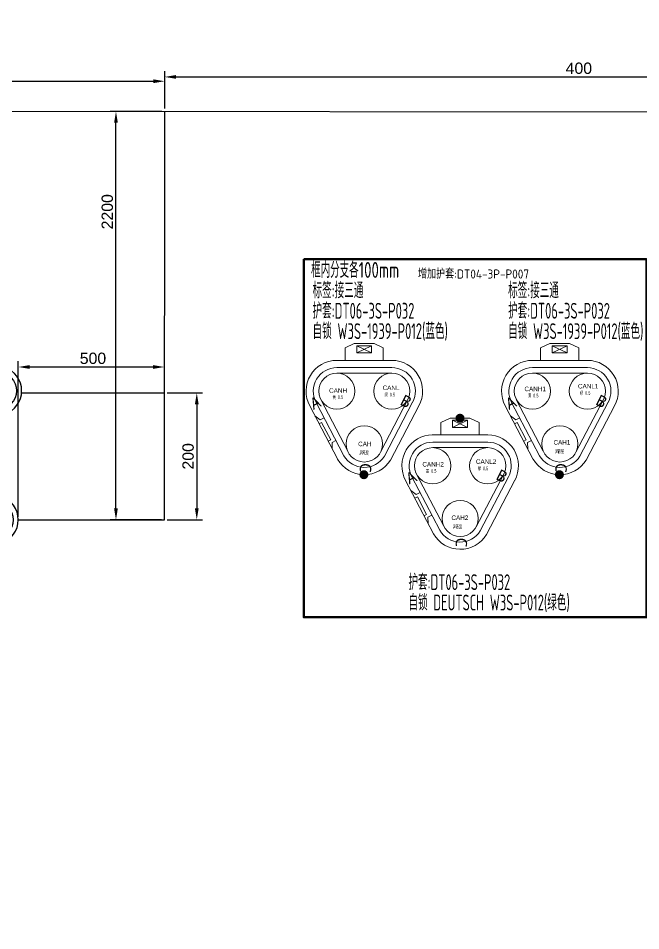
# Model space of a CAD drawing. Header units: millimetres. Extents: x 1638 to 3450, y 1129 to 2069.
# Drawn here: x 2324.8 to 2462.2, y 1544.9 to 1746.2 of the extents above; entities that cross this region are included whole.
import ezdxf

# ---------------------------------------------------------------- set-up
doc = ezdxf.new("R2010")
doc.units = ezdxf.units.MM
for name, color, linetype, lineweight in [('1轮廓实线层', 7, 'Continuous', 50), ('AM60', 3, 'Continuous', 25), ('AM_6', 3, 'Continuous', 25), ('护套层', 3, 'Continuous', 0)]:
    doc.layers.add(name, color=color, linetype=linetype, lineweight=lineweight)
doc.layers.add('孔名层', color=1, linetype='Continuous')
doc.layers.add('线色线径', color=1, linetype='Continuous')
doc.styles.add('FST', font='', dxfattribs={"width": 0.67})
doc.styles.add('ISO Proportional', font='isocp.shx', dxfattribs={"bigfont": 'gbcbig.shx'})
doc.styles.get("Standard").update_dxf_attribs({"font": 'arial.ttf'})
doc.styles.add('TH_GBDIM', font='gbenor.shx', dxfattribs={"width": 0.8, "bigfont": 'gbcbig.shx'})
doc.styles.add('孔名字体', font='', dxfattribs={"height": 5, "bigfont": 'gbcbig.shx'})
doc.styles.add('技术要求及剖视用', font='gbenor.shx', dxfattribs={"width": 0.7, "bigfont": 'gbcbig.shx'})
doc.styles.get('FST').set_extended_font_data('FangSong_GB2312')
doc.styles.get('孔名字体').set_extended_font_data('Microsoft YaHei')
doc.dimstyles.new('ISO-25', dxfattribs={"dimtxt": 2.5, "dimasz": 2.5, "dimexe": 1.25, "dimexo": 0.625, "dimtad": 1, "dimtxsty": 'Standard', "dimcen": 2.5, "dimadec": 0, "dimazin": 0, "dimtfac": 1, "dimtmove": 0, "dimatfit": 3, "dimfxl": 1, "dimarcsym": 0})

# ---------------------------------------------------------------- blocks, each defined once
blk = doc.blocks.new('*D183')
at = {"color": 0, "lineweight": -2, "transparency": 16777216}
for p, q in [((3145.57, 1863.93), (3137.67, 1863.93)), ((3138.92, 1861.43), (3138.92, 1835.52)), ((3145.57, 1833.02), (3137.67, 1833.02)), ((2201.6, 1726.63), (2201.6, 1733.61)), ((2357.08, 1726.32), (2357.08, 1733.61)), ((2204.1, 1732.36), (2354.58, 1732.36))]:
    blk.add_line(p, q, dxfattribs=at)
at = {"color": 0, "transparency": 16777216}
for points in [[(3138.5, 1861.43), (3139.34, 1861.43), (3138.92, 1863.93)], [(3138.5, 1835.52), (3139.34, 1835.52), (3138.92, 1833.02)], [(2204.1, 1732.77), (2204.1, 1731.94), (2201.6, 1732.36)], [(2354.58, 1732.77), (2354.58, 1731.94), (2357.08, 1732.36)]]:
    blk.add_solid(points, dxfattribs=at)
at = {"layer": 'Defpoints', "color": 0, "transparency": 16777216}
for p in [(3146.2, 1863.93), (3138.92, 1833.02), (3146.2, 1833.02), (2357.08, 1732.36), (2201.6, 1726), (2357.08, 1725.69)]:
    blk.add_point(p, dxfattribs=at)
at = {"color": 3, "transparency": 16777216, "insert": (3137.02, 1848.47), "char_height": 2.5, "attachment_point": 5, "rotation": 90}
blk.add_mtext('500', dxfattribs=at)
at = {"color": 3, "transparency": 16777216, "insert": (2265.43, 1734.26), "char_height": 2.5, "attachment_point": 5}
blk.add_mtext('600', dxfattribs=at)
blk = doc.blocks.new('DT06-3S-P032-Out21521105156')
for p, q in [((-29.33, -14.82), (-27.31, -13.9)), ((-27.31, -13.9), (-22.94, -13.9)), ((-22.94, -13.9), (-20.92, -14.82)), ((-29.33, -17.58), (-29.33, -14.82)), ((-23.49, -14.35), (-26.76, -15.95)), ((-26.76, -14.35), (-23.49, -15.95)), ((-20.92, -17.58), (-20.92, -14.82)), ((-31.24, -17.58), (-19.01, -17.58)), ((-28.12, -17.58), (-29.33, -17.58)), ((-22.13, -17.58), (-20.92, -17.58)), ((-31.16, -19.18), (-19.01, -19.18)), ((-31.16, -20.38), (-19, -20.38)), ((-37.15, -27.61), (-30.97, -39.42)), ((-35.74, -26.85), (-29.59, -38.61)), ((-34.71, -26.23), (-28.76, -37.59)), ((-15.47, -26.24), (-21.54, -37.86)), ((-14.43, -26.82), (-20.66, -38.73)), ((-13.02, -27.58), (-19.3, -39.57)), ((-34.8, -30.7), (-35.98, -29.85)), ((-34.51, -31.26), (-35.08, -31.56)), ((-33.95, -30.26), (-34.8, -30.7)), ((-34.51, -31.26), (-32.5, -35.14)), ((-32.5, -35.14), (-33.06, -35.43)), ((-31.35, -35.26), (-32.21, -35.7)), ((-32.21, -35.7), (-32.17, -37.13))]:
    blk.add_line(p, q)
blk.add_lwpolyline([(-26.76, -14.35), (-23.49, -14.35), (-23.49, -15.95), (-26.76, -15.95)], close=True)
for centre in [(-31.16, -24.38), (-19.01, -24.38), (-25.09, -36.01)]:
    blk.add_circle(centre, 4)
for centre, radius, start, end in [((-31.16, -24.38), 6.8, 90, 208.4025), ((-19.01, -24.38), 6.8, 331.5975, 90), ((-31.16, -24.38), 5.2, 90, 208.4025), ((-19.01, -24.38), 5.2, 331.5975, 90), ((-25.09, -36.01), 6.8, 210, 328.4025), ((-25.09, -36.01), 5.2, 210, 328.4025)]:
    blk.add_arc(centre, radius, start, end)
at = {"layer": '孔名层', "style": '孔名字体'}
for s, rotation, p in [('A', 24.8528, (-36.33, -28.52)), ('B', 333.3512, (-17.4, -27.25)), ('C', 268.5587, (-26.04, -40.23))]:
    blk.add_text(s, height=2.5, rotation=rotation, dxfattribs=at).set_placement(p)
at = {"layer": '护套层', "style": '技术要求及剖视用', "width": 0.67}
for tag, p, flags in [('备注', (11.43, 11.35), 8), ('标号', (11.43, 7.35), 8), ('功能', (10.93, 3.35), 8), ('英文功能', (10.93, -0.65), 8), ('编号', (-0.07, -4.65), 8), ('护套号', (10.93, -4.65), 8), ('颜色', (31.93, -4.65), 9), ('厂家', (33.93, -4.65), 9), ('端子', (35.93, -4.65), 9), ('统计到BOM', (31.93, -6.65), 9), ('客户代号', (-0.07, -8.65), 8), ('配件', (10.93, -8.65), 8), ('配置', (31.93, -8.65), 9), ('编码', (33.93, -8.65), 9), ('防水栓', (35.93, -8.65), 9), ('工序', (31.93, -10.65), 9), ('工位', (33.93, -10.65), 9), ('设计软件', (38.69, -10.65), 9), ('附件', (10.93, -12.65), 8), ('视图', (31.93, -12.65), 9), ('方向', (33.93, -12.65), 9), ('盲栓', (35.93, -12.65), 9)]:
    blk.add_attdef(tag, p, '', height=3.5, dxfattribs=dict(at, flags=flags))
blk = doc.blocks.new('DT06-3S-P032-Out21521105310')
for p, q in [((-29.33, -14.82), (-27.31, -13.9)), ((-27.31, -13.9), (-22.94, -13.9)), ((-22.94, -13.9), (-20.92, -14.82)), ((-29.33, -17.58), (-29.33, -14.82)), ((-23.49, -14.35), (-26.76, -15.95)), ((-26.76, -14.35), (-23.49, -15.95)), ((-20.92, -17.58), (-20.92, -14.82)), ((-31.24, -17.58), (-19.01, -17.58)), ((-28.12, -17.58), (-29.33, -17.58)), ((-22.13, -17.58), (-20.92, -17.58)), ((-31.16, -19.18), (-19.01, -19.18)), ((-31.16, -20.38), (-19, -20.38)), ((-37.15, -27.61), (-30.97, -39.42)), ((-35.74, -26.85), (-29.59, -38.61)), ((-34.71, -26.23), (-28.76, -37.59)), ((-15.47, -26.24), (-21.54, -37.86)), ((-14.43, -26.82), (-20.66, -38.73)), ((-13.02, -27.58), (-19.3, -39.57)), ((-34.8, -30.7), (-35.98, -29.85)), ((-34.51, -31.26), (-35.08, -31.56)), ((-33.95, -30.26), (-34.8, -30.7)), ((-34.51, -31.26), (-32.5, -35.14)), ((-32.5, -35.14), (-33.06, -35.43)), ((-31.35, -35.26), (-32.21, -35.7)), ((-32.21, -35.7), (-32.17, -37.13))]:
    blk.add_line(p, q)
blk.add_lwpolyline([(-26.76, -14.35), (-23.49, -14.35), (-23.49, -15.95), (-26.76, -15.95)], close=True)
for centre in [(-31.16, -24.38), (-19.01, -24.38), (-25.09, -36.01)]:
    blk.add_circle(centre, 4)
for centre, radius, start, end in [((-31.16, -24.38), 6.8, 90, 208.4025), ((-19.01, -24.38), 6.8, 331.5975, 90), ((-31.16, -24.38), 5.2, 90, 208.4025), ((-19.01, -24.38), 5.2, 331.5975, 90), ((-25.09, -36.01), 6.8, 210, 328.4025), ((-25.09, -36.01), 5.2, 210, 328.4025)]:
    blk.add_arc(centre, radius, start, end)
at = {"layer": '孔名层', "style": '孔名字体'}
for s, rotation, p in [('A', 24.8528, (-36.33, -28.52)), ('B', 333.3512, (-17.4, -27.25)), ('C', 268.5587, (-26.04, -40.23))]:
    blk.add_text(s, height=2.5, rotation=rotation, dxfattribs=at).set_placement(p)
at = {"layer": '护套层', "style": '技术要求及剖视用', "width": 0.67}
for tag, p, flags in [('备注', (11.43, 11.35), 8), ('标号', (11.43, 7.35), 8), ('功能', (10.93, 3.35), 8), ('英文功能', (10.93, -0.65), 8), ('编号', (-0.07, -4.65), 8), ('护套号', (10.93, -4.65), 8), ('颜色', (31.93, -4.65), 9), ('厂家', (33.93, -4.65), 9), ('端子', (35.93, -4.65), 9), ('统计到BOM', (31.93, -6.65), 9), ('客户代号', (-0.07, -8.65), 8), ('配件', (10.93, -8.65), 8), ('配置', (31.93, -8.65), 9), ('编码', (33.93, -8.65), 9), ('防水栓', (35.93, -8.65), 9), ('工序', (31.93, -10.65), 9), ('工位', (33.93, -10.65), 9), ('设计软件', (38.69, -10.65), 9), ('附件', (10.93, -12.65), 8), ('视图', (31.93, -12.65), 9), ('方向', (33.93, -12.65), 9), ('盲栓', (35.93, -12.65), 9)]:
    blk.add_attdef(tag, p, '', height=3.5, dxfattribs=dict(at, flags=flags))
blk = doc.blocks.new('*D184')
at = {"color": 0, "lineweight": -2, "transparency": 16777216}
for p, q in [((3146.2, 1833.64), (3146.2, 1838.76)), ((3185.96, 1833.64), (3185.96, 1838.76)), ((3148.7, 1837.51), (3183.46, 1837.51)), ((2200.97, 1726), (2192.34, 1726)), ((2193.59, 1723.5), (2193.59, 1548.45)), ((2200.97, 1545.95), (2192.34, 1545.95))]:
    blk.add_line(p, q, dxfattribs=at)
at = {"color": 0, "transparency": 16777216}
for points in [[(3148.7, 1837.92), (3148.7, 1837.09), (3146.2, 1837.51)], [(3183.46, 1837.92), (3183.46, 1837.09), (3185.96, 1837.51)], [(2193.18, 1723.5), (2194.01, 1723.5), (2193.59, 1726)], [(2193.18, 1548.45), (2194.01, 1548.45), (2193.59, 1545.95)]]:
    blk.add_solid(points, dxfattribs=at)
at = {"layer": 'Defpoints', "color": 0, "transparency": 16777216}
for p in [(3185.96, 1837.51), (3146.2, 1833.02), (3185.96, 1833.02), (2201.6, 1726), (2193.59, 1545.95), (2201.6, 1545.95)]:
    blk.add_point(p, dxfattribs=at)
at = {"color": 3, "transparency": 16777216, "insert": (3166.08, 1839.41), "char_height": 2.5, "attachment_point": 5}
blk.add_mtext('300', dxfattribs=at)
at = {"color": 3, "transparency": 16777216, "insert": (2191.69, 1635.98), "char_height": 2.5, "attachment_point": 5, "rotation": 90}
blk.add_mtext('2500', dxfattribs=at)
blk = doc.blocks.new('A$C5b011ca6')
at = {"layer": 'AM_6'}
for p, q in [((13.24, 19.04), (13.24, 16.2)), ((13.24, 19.04), (13.24, 16.2)), ((24.94, 19.04), (13.24, 19.04)), ((16.48, 16.2), (16.48, 19.04)), ((21.7, 18.12), (16.48, 18.12)), ((21.7, 19.04), (21.7, 16.2)), ((21.7, 17.62), (21.7, 18.12)), ((24.94, 16.2), (24.94, 19.04)), ((17.06, 16.2), (13.24, 16.2)), ((13.24, 16.2), (13.24, 13.36)), ((13.24, 13.36), (13.24, 16.2)), ((13.24, 16.2), (13.24, 13.36)), ((13.24, 13.36), (13.24, 16.2)), ((21.12, 16.2), (17.06, 16.2)), ((17.06, 13.36), (17.06, 16.2)), ((24.94, 16.2), (21.12, 16.2)), ((21.12, 16.2), (21.12, 13.36)), ((21.12, 13.36), (21.12, 16.2)), ((24.94, 13.36), (24.94, 16.2)), ((21.12, 15.5), (17.06, 15.5)), ((34.49, 13.36), (3.74, 13.36)), ((34.49, 2.99), (3.74, 2.99))]:
    blk.add_line(p, q, dxfattribs=at)
for centre in [(6.12, 8.17), (15.05, 8.17), (24.17, 8.17), (33.1, 8.17)]:
    blk.add_circle(centre, 4, dxfattribs=at)
for centre, start, end in [((5.47, 8.17), 108.3917, 251.6083), ((32.76, 8.17), 288.3917, 71.6083)]:
    blk.add_arc(centre, 5.47, start, end, dxfattribs=at)
at = {"layer": '孔名层', "style": 'FST', "width": 0.67}
for s, p in [('1', (5.93, 0)), ('2', (14.15, 0)), ('3', (23.27, 0)), ('4', (32.13, 0))]:
    blk.add_text(s, height=2.5, dxfattribs=at).set_placement(p)
blk = doc.blocks.new('*D191')
at = {"color": 0, "lineweight": -2, "transparency": 16777216}
for p, q in [((2324.75, 1636.23), (2324.75, 1670.56)), ((2327.25, 1669.31), (2354.53, 1669.31)), ((2357.03, 1664.21), (2357.03, 1670.56))]:
    blk.add_line(p, q, dxfattribs=at)
at = {"color": 0, "transparency": 16777216}
for points in [[(2327.25, 1669.72), (2327.25, 1668.89), (2324.75, 1669.31)], [(2354.53, 1669.72), (2354.53, 1668.89), (2357.03, 1669.31)]]:
    blk.add_solid(points, dxfattribs=at)
at = {"layer": 'Defpoints', "color": 0, "transparency": 16777216}
for p in [(2357.03, 1669.31), (2357.03, 1663.58), (2324.75, 1635.61)]:
    blk.add_point(p, dxfattribs=at)
at = {"color": 3, "transparency": 16777216, "insert": (2341.25, 1671.21), "char_height": 2.5, "attachment_point": 5}
blk.add_mtext('500', dxfattribs=at)
blk = doc.blocks.new('*D192')
at = {"color": 0, "lineweight": -2, "transparency": 16777216}
for p, q in [((2356.46, 1725.69), (2345.08, 1725.69)), ((2346.33, 1638.11), (2346.33, 1723.19)), ((2356.4, 1635.61), (2345.08, 1635.61))]:
    blk.add_line(p, q, dxfattribs=at)
at = {"color": 0, "transparency": 16777216}
for points in [[(2345.91, 1723.19), (2346.74, 1723.19), (2346.33, 1725.69)], [(2345.91, 1638.11), (2346.74, 1638.11), (2346.33, 1635.61)]]:
    blk.add_solid(points, dxfattribs=at)
at = {"layer": 'Defpoints', "color": 0, "transparency": 16777216}
for p in [(2346.33, 1725.69), (2357.08, 1725.69), (2357.03, 1635.61)]:
    blk.add_point(p, dxfattribs=at)
at = {"color": 3, "transparency": 16777216, "insert": (2344.42, 1703.56), "char_height": 2.5, "attachment_point": 5, "rotation": 90}
blk.add_mtext('2200', dxfattribs=at)
blk = doc.blocks.new('*D193')
at = {"color": 0, "lineweight": -2, "transparency": 16777216}
for p, q in [((1880.75, 1725.38), (1880.75, 1674.1)), ((1925.31, 1684.26), (1925.31, 1674.1)), ((1883.25, 1675.35), (1922.81, 1675.35)), ((3042.28, 1672.95), (3042.28, 1638.3)), ((3072.97, 1672.95), (3072.97, 1638.3)), ((3070.47, 1639.55), (3044.78, 1639.55))]:
    blk.add_line(p, q, dxfattribs=at)
at = {"color": 0, "transparency": 16777216}
for points in [[(1883.25, 1675.77), (1883.25, 1674.93), (1880.75, 1675.35)], [(1922.81, 1675.77), (1922.81, 1674.93), (1925.31, 1675.35)], [(3044.78, 1639.96), (3044.78, 1639.13), (3042.28, 1639.55)], [(3070.47, 1639.96), (3070.47, 1639.13), (3072.97, 1639.55)]]:
    blk.add_solid(points, dxfattribs=at)
at = {"layer": 'Defpoints', "color": 0, "transparency": 16777216}
for p in [(1880.75, 1726), (1925.31, 1684.89), (1925.31, 1675.35), (3042.28, 1673.58), (3072.97, 1673.58), (3042.28, 1639.55)]:
    blk.add_point(p, dxfattribs=at)
at = {"color": 3, "transparency": 16777216, "char_height": 2.5, "attachment_point": 5}
for s, insert in [('300', (1903.03, 1677.25)), ('500', (3057.62, 1641.45))]:
    blk.add_mtext(s, dxfattribs=dict(at, insert=insert))
blk = doc.blocks.new('*D194')
at = {"color": 0, "lineweight": -2, "transparency": 16777216}
for p, q in [((3042.21, 1658.37), (3042.21, 1669.07)), ((3051.4, 1658.37), (3051.4, 1669.07)), ((3048.9, 1667.82), (3044.71, 1667.82)), ((2325.69, 1468.8), (2325.69, 1472.58)), ((2356.59, 1468.8), (2356.59, 1472.58)), ((2354.09, 1471.33), (2328.19, 1471.33))]:
    blk.add_line(p, q, dxfattribs=at)
at = {"color": 0, "transparency": 16777216}
for points in [[(3044.71, 1668.24), (3044.71, 1667.4), (3042.21, 1667.82)], [(3048.9, 1668.24), (3048.9, 1667.4), (3051.4, 1667.82)], [(2328.19, 1471.75), (2328.19, 1470.91), (2325.69, 1471.33)], [(2354.09, 1471.75), (2354.09, 1470.91), (2356.59, 1471.33)]]:
    blk.add_solid(points, dxfattribs=at)
at = {"layer": 'Defpoints', "color": 0, "transparency": 16777216}
for p in [(3042.21, 1667.82), (3042.21, 1657.75), (3051.4, 1657.75), (2325.69, 1471.33), (2325.69, 1468.18), (2356.59, 1468.18)]:
    blk.add_point(p, dxfattribs=at)
at = {"color": 3, "transparency": 16777216, "char_height": 2.5, "attachment_point": 5}
for s, insert in [('200', (3046.81, 1669.72)), ('400', (2341.14, 1473.23))]:
    blk.add_mtext(s, dxfattribs=dict(at, insert=insert))
blk = doc.blocks.new('*D195')
at = {"color": 0, "lineweight": -2, "transparency": 16777216}
for p, q in [((2357.08, 1726.32), (2357.08, 1734.55)), ((2359.58, 1733.3), (2537.45, 1733.3)), ((2539.95, 1725.99), (2539.95, 1734.55)), ((2355.97, 1500.53), (2349.37, 1500.53)), ((2350.62, 1470.68), (2350.62, 1498.03)), ((2355.97, 1468.18), (2349.37, 1468.18))]:
    blk.add_line(p, q, dxfattribs=at)
at = {"color": 0, "transparency": 16777216}
for points in [[(2359.58, 1733.72), (2359.58, 1732.89), (2357.08, 1733.3)], [(2537.45, 1733.72), (2537.45, 1732.89), (2539.95, 1733.3)], [(2350.2, 1498.03), (2351.03, 1498.03), (2350.62, 1500.53)], [(2350.2, 1470.68), (2351.03, 1470.68), (2350.62, 1468.18)]]:
    blk.add_solid(points, dxfattribs=at)
at = {"layer": 'Defpoints', "color": 0, "transparency": 16777216}
for p in [(2539.95, 1733.3), (2357.08, 1725.69), (2539.95, 1725.37), (2350.62, 1500.53), (2356.59, 1500.53), (2356.59, 1468.18)]:
    blk.add_point(p, dxfattribs=at)
at = {"color": 3, "transparency": 16777216, "insert": (2448.52, 1735.2), "char_height": 2.5, "attachment_point": 5}
blk.add_mtext('400', dxfattribs=at)
at = {"color": 3, "transparency": 16777216, "insert": (2348.72, 1484.35), "char_height": 2.5, "attachment_point": 5, "rotation": 90}
blk.add_mtext('400', dxfattribs=at)
blk = doc.blocks.new('*D196')
at = {"color": 0, "lineweight": -2, "transparency": 16777216}
for p, q in [((2539.95, 1725.99), (2539.95, 1733.4)), ((2740.22, 1726.06), (2740.22, 1733.4)), ((2737.72, 1732.15), (2542.45, 1732.15)), ((2355.97, 1468.18), (2349.53, 1468.18)), ((2350.78, 1465.68), (2350.78, 1398.39)), ((2355.97, 1395.89), (2349.53, 1395.89))]:
    blk.add_line(p, q, dxfattribs=at)
at = {"color": 0, "transparency": 16777216}
for points in [[(2542.45, 1732.57), (2542.45, 1731.73), (2539.95, 1732.15)], [(2737.72, 1732.57), (2737.72, 1731.73), (2740.22, 1732.15)], [(2350.36, 1465.68), (2351.2, 1465.68), (2350.78, 1468.18)], [(2350.36, 1398.39), (2351.2, 1398.39), (2350.78, 1395.89)]]:
    blk.add_solid(points, dxfattribs=at)
at = {"layer": 'Defpoints', "color": 0, "transparency": 16777216}
for p in [(2539.95, 1732.15), (2539.95, 1725.37), (2740.22, 1725.44), (2356.59, 1468.18), (2350.78, 1395.89), (2356.59, 1395.89)]:
    blk.add_point(p, dxfattribs=at)
at = {"color": 3, "transparency": 16777216, "insert": (2640.08, 1734.05), "char_height": 2.5, "attachment_point": 5}
blk.add_mtext('200', dxfattribs=at)
at = {"color": 3, "transparency": 16777216, "insert": (2348.88, 1432.03), "char_height": 2.5, "attachment_point": 5, "rotation": 90}
blk.add_mtext('1500', dxfattribs=at)
blk = doc.blocks.new('*D175')
at = {"color": 0, "lineweight": -2, "transparency": 16777216}
for p, q in [((2357.65, 1663.58), (2365.42, 1663.58)), ((2364.17, 1661.08), (2364.17, 1638.11)), ((2357.65, 1635.61), (2365.42, 1635.61))]:
    blk.add_line(p, q, dxfattribs=at)
at = {"color": 0, "transparency": 16777216}
for points in [[(2363.75, 1661.08), (2364.58, 1661.08), (2364.17, 1663.58)], [(2363.75, 1638.11), (2364.58, 1638.11), (2364.17, 1635.61)]]:
    blk.add_solid(points, dxfattribs=at)
at = {"layer": 'Defpoints', "color": 0, "transparency": 16777216}
for p in [(2357.03, 1663.58), (2357.03, 1635.61), (2364.17, 1635.61)]:
    blk.add_point(p, dxfattribs=at)
at = {"color": 3, "transparency": 16777216, "insert": (2362.26, 1649.6), "char_height": 2.5, "attachment_point": 5, "rotation": 90}
blk.add_mtext('200', dxfattribs=at)

msp = doc.modelspace()

# ---------------------------------------------------------------- hatches: boundary and pattern name
at = {"layer": '护套层'}
h = msp.add_hatch(color=256, dxfattribs=at)
edge = h.paths.add_edge_path()
edge.add_arc((2422.28, 1658.003), 1, 0, 360)
h = msp.add_hatch(color=256, dxfattribs=at)
edge = h.paths.add_edge_path()
edge.add_arc((2401.061, 1645.548), 1, 0, 360)
h = msp.add_hatch(color=256, dxfattribs=at)
edge = h.paths.add_edge_path()
edge.add_arc((2444.232, 1645.547), 1, 0, 360)

# ---------------------------------------------------------------- linework, layer by layer
for p, q in [((1880.761, 1726.005), (3146.199, 1725.172)), ((2357.025, 1635.606), (2357.084, 1725.691)), ((2325.479, 1663.585), (2357.025, 1663.585)), ((2324.75, 1635.606), (2357.025, 1635.606))]:
    msp.add_line(p, q)
at = {"layer": '1轮廓实线层', "color": 2}
msp.add_lwpolyline([(2387.792, 1693.096), (2463.474, 1693.096), (2463.474, 1614.092), (2387.792, 1614.092)], close=True, dxfattribs=at)

# ---------------------------------------------------------------- block references
for p in [(2287.274, 1655.892), (2286.524, 1627.433)]:
    msp.add_blockref('A$C5b011ca6', p)
at = {"layer": '护套层'}
ref = msp.add_blockref('DT06-3S-P032-Out21521105156', (2426.244, 1688.357), dxfattribs=at)
ref.add_attrib('功能', '标签:接三通', (2389.736, 1684.46), dxfattribs={"height": 3.5, "style": '技术要求及剖视用', "width": 0.67})
ref.add_attrib('护套号', '护套:DT06-3S-P032', (2389.736, 1679.96), dxfattribs={"height": 3.5, "style": '技术要求及剖视用', "width": 0.67})
ref.add_attrib('附件', '自锁 W3S-1939-P012(蓝色)', (2389.736, 1675.46), dxfattribs={"height": 3.5, "style": '技术要求及剖视用', "width": 0.67})
ref = msp.add_blockref('DT06-3S-P032-Out21521105156', (2469.415, 1688.356), dxfattribs=at)
ref.add_attrib('功能', '标签:接三通', (2432.907, 1684.459), dxfattribs={"height": 3.5, "style": '技术要求及剖视用', "width": 0.67})
ref.add_attrib('护套号', '护套:DT06-3S-P032', (2432.907, 1679.959), dxfattribs={"height": 3.5, "style": '技术要求及剖视用', "width": 0.67})
ref.add_attrib('附件', '自锁 W3S-1939-P012(蓝色)', (2432.907, 1675.459), dxfattribs={"height": 3.5, "style": '技术要求及剖视用', "width": 0.67})
ref = msp.add_blockref('DT06-3S-P032-Out21521105310', (2447.405, 1671.9), dxfattribs=at)
ref.add_attrib('护套号', '护套:DT06-3S-P032', (2410.896, 1620.091), dxfattribs={"height": 3.5, "style": '技术要求及剖视用', "width": 0.67})
ref.add_attrib('附件', '自锁 DEUTSCH W3S-P012(绿色)', (2410.896, 1615.591), dxfattribs={"height": 3.5, "style": '技术要求及剖视用', "width": 0.67})

# ---------------------------------------------------------------- texts
at = {"color": 4, "style": 'TH_GBDIM', "width": 0.8}
msp.add_text('框内分支各100mm', height=3.5, dxfattribs=at).set_placement((2389.41, 1688.969))
at = {"layer": 'AM60', "color": 6, "style": 'ISO Proportional'}
msp.add_text('增加护套:DT04-3P-P007', height=2, dxfattribs=at).set_placement((2413.005, 1688.819))
at = {"layer": 'AM60', "lineweight": 5}
for s, p in [('CANL', (2405.197, 1664.221)), ('CANH1', (2436.514, 1663.976)), ('CANL1', (2448.33, 1664.572)), ('CANH', (2393.381, 1663.625))]:
    msp.add_text(s, height=1, dxfattribs=at).set_placement(p)
at = {"layer": 'AM60', "color": 6, "lineweight": 5}
for s, p in [('CANL2', (2425.796, 1647.942)), ('CANH2', (2413.98, 1647.346))]:
    msp.add_text(s, height=1, dxfattribs=at).set_placement(p)
at = {"layer": 'AM60', "lineweight": 5, "char_height": 1, "width": 2.90576, "attachment_point": 1}
for s, insert in [('CAH', (2399.789, 1652.837)), ('CAH1', (2442.922, 1653.187))]:
    msp.add_mtext(s, dxfattribs=dict(at, insert=insert))
at = {"layer": 'AM60', "color": 6, "lineweight": 5, "insert": (2420.389, 1636.557), "char_height": 1, "width": 2.90576, "attachment_point": 1}
msp.add_mtext('CAH2', dxfattribs=at)
at = {"layer": '线色线径', "lineweight": 5, "width": 0.6}
for s, p in [('黄  0.5', (2394.167, 1662.25)), ('绿  0.5', (2405.627, 1662.812)), ('黄  0.5', (2437.3, 1662.601)), ('绿  0.5', (2448.76, 1663.163)), ('屏蔽层', (2400.085, 1649.949)), ('屏蔽层', (2443.218, 1650.3)), ('黄  0.5', (2414.767, 1645.971)), ('绿  0.5', (2426.226, 1646.533)), ('屏蔽层', (2420.685, 1633.67))]:
    msp.add_text(s, height=0.8, dxfattribs=at).set_placement(p)

# ---------------------------------------------------------------- dimensions: what is measured, and where the dimension line sits
at = {"color": 1}
for base, p1, p2, text, picture, middle in [((2357.084, 1732.356), (2201.596, 1726.005), (2357.084, 1725.691), '600', '*D183', (2265.434, 1732.356)), ((2357.025, 1669.305), (2324.75, 1635.606), (2357.025, 1663.585), '500', '*D191', (2341.252, 1669.305))]:
    dim = msp.add_linear_dim(base=base, p1=p1, p2=p2, text=text, dimstyle='ISO-25', override={"dimclrt": 3}, dxfattribs=at)
    dim.commit()
    dim.dimension.update_dxf_attribs({"geometry": picture, "text_midpoint": middle, "dimtype": 160})
for base, p1, p2, text, picture, middle in [((2193.593, 1545.954), (2201.596, 1726.005), (2201.596, 1545.954), '2500', '*D184', (2191.691, 1635.979)), ((2350.618, 1500.529), (2356.59, 1468.176), (2356.59, 1500.529), '400', '*D195', (2348.717, 1484.352)), ((2350.779, 1395.889), (2356.59, 1468.176), (2356.59, 1395.889), '1500', '*D196', (2348.877, 1432.033)), ((2364.165, 1635.606), (2357.025, 1663.585), (2357.025, 1635.606), '200', '*D175', (2362.264, 1649.595))]:
    dim = msp.add_linear_dim(base=base, p1=p1, p2=p2, angle=90, text=text, dimstyle='ISO-25', override={"dimclrt": 3}, dxfattribs=at)
    dim.commit()
    dim.dimension.update_dxf_attribs({"geometry": picture, "text_midpoint": middle})
for base, p1, p2, text, picture, middle in [((2539.948, 1733.303), (2357.084, 1725.691), (2539.948, 1725.367), '400', '*D195', (2448.516, 1735.204)), ((2539.948, 1732.149), (2740.222, 1725.439), (2539.948, 1725.367), '200', '*D196', (2640.085, 1734.05)), ((1925.307, 1675.35), (1880.751, 1726.005), (1925.307, 1684.889), '300', '*D193', (1903.029, 1677.252)), ((3042.277, 1639.548), (3072.97, 1673.579), (3042.277, 1673.579), '500', '*D193', (3057.623, 1641.449)), ((2325.692, 1471.328), (2356.59, 1468.176), (2325.692, 1468.176), '400', '*D194', (2341.141, 1473.23)), ((3042.214, 1667.819), (3051.405, 1657.747), (3042.214, 1657.747), '200', '*D194', (3046.809, 1669.72))]:
    dim = msp.add_linear_dim(base=base, p1=p1, p2=p2, text=text, dimstyle='ISO-25', override={"dimclrt": 3}, dxfattribs=at)
    dim.commit()
    dim.dimension.update_dxf_attribs({"geometry": picture, "text_midpoint": middle})
dim = msp.add_linear_dim(base=(2346.325, 1725.691), p1=(2357.025, 1635.606), p2=(2357.084, 1725.691), angle=90, text='2200', dimstyle='ISO-25', override={"dimclrt": 3}, dxfattribs=at)
dim.commit()
dim.dimension.update_dxf_attribs({"geometry": '*D192', "text_midpoint": (2346.325, 1703.563), "dimtype": 160})

doc.saveas('drawing.dxf')
